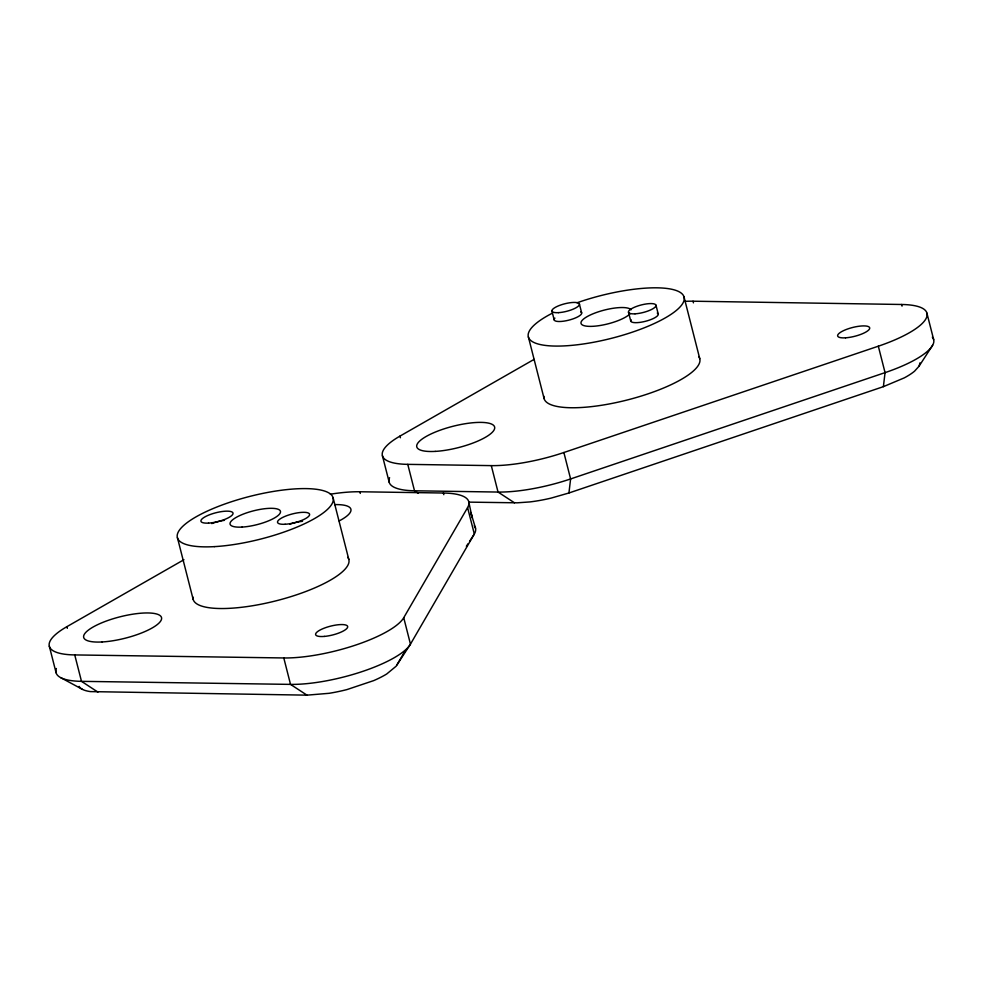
<?xml version="1.0" encoding="UTF-8"?>
<svg xmlns="http://www.w3.org/2000/svg" width="983" height="983" viewBox="0 0 983 983"><rect width="100%" height="100%" fill="white"/><g stroke="black" fill="none" stroke-linecap="round" stroke-linejoin="round"><path stroke-width="1.47" d="M919.977 362.85L919.08 366.168L914.595 371.156A58.734 16.084 -14.3 0 1 904.348 377.841L883.385 386.663L568.936 492.987L551.168 498.086A57.923 15.875 -14.3 0 1 529.935 501.92L517.328 502.817L468.94 502.129M568.936 492.987L570.607 478.942L563.873 452.512L878.323 346.2A75.617 20.717 -14.3 0 0 901.632 304.484L693.027 301.203A75.617 20.717 -14.3 0 0 684.451 301.363M883.385 386.663L885.056 372.631L878.323 346.2M183.944 559.708L66.905 626.663A75.617 20.717 -14.3 0 0 74.745 654.924L283.792 657.959A75.617 20.717 -14.3 0 0 403.73 617.717L467.589 507.597A75.617 20.717 -14.3 0 0 443.394 493.024L359.864 491.758A75.617 20.717 -14.3 0 0 330.362 494.203M79.144 686.38A55.245 15.138 -14.3 0 0 79.549 687.056A57.37 15.716 -14.3 0 0 90.461 691.602L306.979 695.153L329.084 693.31A58.734 16.084 -14.3 0 0 346.938 689.587L373.724 680.605A58.734 16.084 -14.3 0 0 386.737 673.969L396.174 666.179L404.627 651.704M466.36 546.278L467.957 543.832M469.555 541.375L474.322 534.027A75.617 20.717 -14.3 0 0 474.224 525.745M396.935 664.975L410.464 644.148L474.322 534.027L467.589 507.597M919.08 366.168L932.609 345.291M400.413 437.754L399.995 436.096L534.125 359.36M399.995 436.096A75.617 20.717 -14.3 0 0 407.773 464.357L491.303 465.623A75.617 20.717 -14.3 0 0 563.873 452.512M60.823 677.705L82.474 689.39M514.502 502.817L498.037 492.053L414.507 490.787A75.617 20.717 -14.3 0 1 389.587 477.664M418.316 493.269L414.507 490.787L407.773 464.357M306.979 695.153L290.526 684.389L81.491 681.342A75.617 20.717 -14.3 0 1 56.387 668.514M97.944 692.118L81.491 681.342L74.745 654.924M475.526 528.264L470.857 512.536L472.159 517.832L468.78 501.834M926.92 313.172L933.666 339.602M901.632 304.484L902.05 306.143M693.027 301.203L693.445 302.85M684.033 296.989L699.749 358.66M655.98 305.197L658.217 314.007M628.506 312.25L630.754 321.048M579.405 304.042L581.653 312.852M551.942 311.083L554.179 319.893M528.375 336.911L544.091 398.57M491.303 465.623L498.037 492.053A75.617 20.717 -14.3 0 0 570.607 478.942L885.056 372.631A75.617 20.717 -14.3 0 0 932.326 337.12M443.394 493.024L443.812 494.682M382.424 455.731L389.17 482.161M403.73 617.717L410.464 644.148A75.617 20.717 -14.3 0 1 290.526 684.389L283.792 657.959M359.864 491.758L360.282 493.417M333.09 497.779L348.805 559.438M177.431 537.689L193.147 599.36M66.905 626.663L67.323 628.321M49.347 646.31L56.08 672.728M698.729 356.571A80.348 22.007 -14.3 0 1 627.768 399.848A80.348 22.007 -14.3 0 1 543.906 396.272M577.021 302.776A80.348 22.007 -14.3 0 1 684.242 298.893A80.348 22.007 -14.3 0 1 575.387 344.996A80.348 22.007 -14.3 0 1 551.844 313.442M630.066 313.749A26 7.127 -14.3 0 1 590.193 326.381A26 7.127 -14.3 0 1 593.4 313.638A26 7.127 -14.3 0 1 631.049 309.817M657.258 313.036A14.18 3.883 -14.3 0 1 645.512 321.281A14.18 3.883 -14.3 0 1 631.086 319.745M580.695 311.881A14.18 3.883 -14.3 0 1 568.26 320.286A14.18 3.883 -14.3 0 1 554.904 318.111M347.785 557.349A80.348 22.007 -14.3 0 1 276.825 600.625A80.348 22.007 -14.3 0 1 192.963 597.05M334.65 504.623A40.18 11.01 -14.3 0 1 339.135 520.929M289.776 524.197A16.539 4.534 -14.3 0 1 302.506 521.309M211.75 523.583A16.539 4.534 -14.3 0 1 224.48 520.314M435.211 451.394A40.18 11.01 -14.3 0 0 494.695 428.121A40.18 11.01 -14.3 0 0 437.14 431.328A40.18 11.01 -14.3 0 0 435.211 451.394M845.552 337.82A16.539 4.534 -14.3 0 0 869.722 328.15A16.539 4.534 -14.3 0 0 845.699 329.71A16.539 4.534 -14.3 0 0 845.552 337.82M635.018 313.823A14.18 3.883 -14.3 0 0 656.005 305.602A14.18 3.883 -14.3 0 0 635.694 306.733A14.18 3.883 -14.3 0 0 635.018 313.823M558.442 312.655A14.18 3.883 -14.3 0 0 579.442 304.447A14.18 3.883 -14.3 0 0 559.13 305.578A14.18 3.883 -14.3 0 0 558.442 312.655M214.319 546.634A80.348 22.007 -14.3 0 0 333.274 500.077A80.348 22.007 -14.3 0 0 218.177 506.491A80.348 22.007 -14.3 0 0 214.319 546.634M102.121 641.96A40.18 11.01 -14.3 0 0 161.605 618.676A40.18 11.01 -14.3 0 0 104.051 621.895A40.18 11.01 -14.3 0 0 102.121 641.96M324.329 636.419A16.539 4.534 -14.3 0 0 347.675 626.552A16.539 4.534 -14.3 0 0 322.891 628.69A16.539 4.534 -14.3 0 0 324.329 636.419M242.015 527.085A26 7.127 -14.3 0 0 280.499 512.02A26 7.127 -14.3 0 0 243.256 514.097A26 7.127 -14.3 0 0 242.015 527.085M285.119 524.258A16.539 4.534 -14.3 0 0 309.608 514.674A16.539 4.534 -14.3 0 0 285.906 516.001A16.539 4.534 -14.3 0 0 285.119 524.258M208.543 523.103A16.539 4.534 -14.3 0 0 233.032 513.519A16.539 4.534 -14.3 0 0 209.342 514.834A16.539 4.534 -14.3 0 0 208.543 523.103"/></g></svg>
